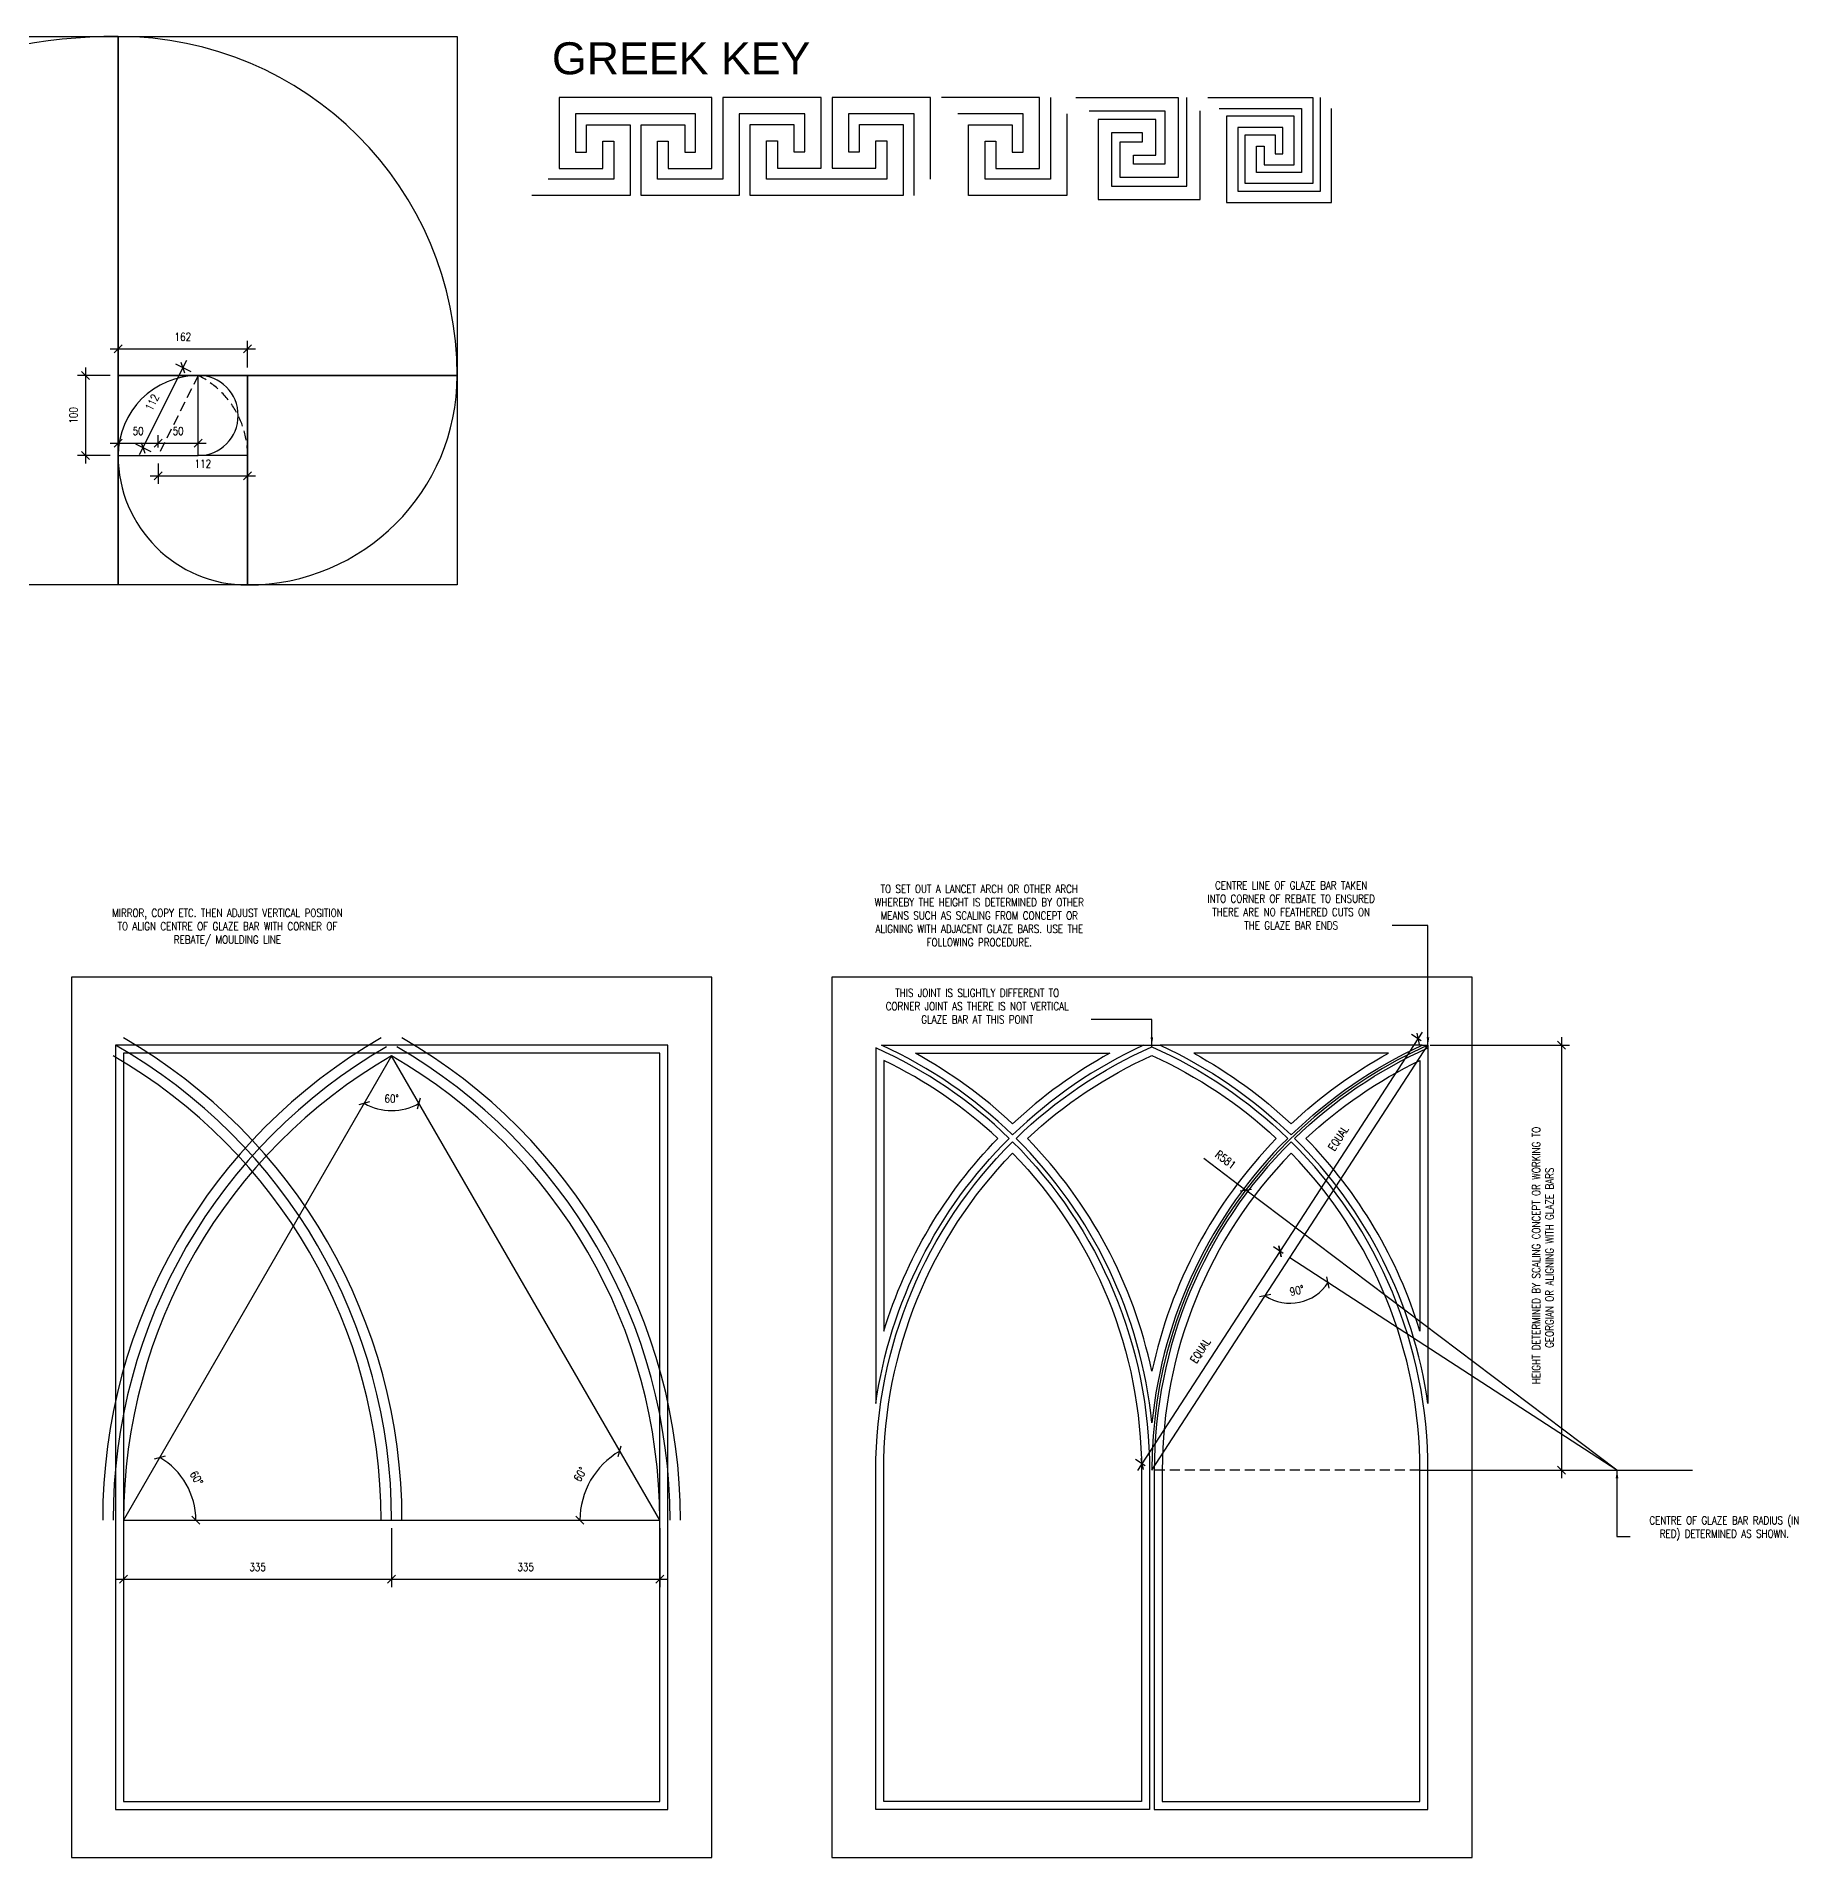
# Model space of a CAD drawing. Header units: millimetres. Extents: x 0 to 23312, y -3206 to 11448.
# Drawn here: x 2060 to 4277, y 7319 to 9595 of the extents above; entities that cross this region are included whole.
import ezdxf

# ---------------------------------------------------------------- set-up
doc = ezdxf.new("R2010")
doc.units = ezdxf.units.MM
doc.header["$LTSCALE"] = 10
doc.header["$PDMODE"] = 35
doc.linetypes.add('HIDDEN', pattern=[0.375, 0.25, -0.125])
doc.linetypes.add('HIDDEN2', pattern=[0.1875, 0.125, -0.0625])
for name, color, linetype in [('02 - Notes & Text', 251, 'Continuous'), ('40 - Detail Outline', 142, 'Continuous'), ('44 - Detail Text', 7, 'Continuous')]:
    doc.layers.add(name, color=color, linetype=linetype)
doc.styles.add('1-20', font='romans.shx', dxfattribs={"width": 0.8, "height": 40})
doc.styles.add('1-5', font='romans.shx', dxfattribs={"width": 0.8, "height": 10})
doc.dimstyles.new('1-5', dxfattribs={"dimtxt": 10, "dimasz": 10, "dimexe": 10, "dimexo": 10, "dimgap": 10, "dimtad": 1, "dimdec": 0, "dimzin": 0, "dimdsep": 46, "dimtxsty": '1-5', "dimblk": 'OBLIQUE', "dimcen": 10, "dimdle": 10, "dimclrd": 251, "dimclre": 251, "dimclrt": 251, "dimadec": 0, "dimazin": 0, "dimtfac": 1, "dimtdec": 0, "dimtix": 1, "dimtmove": 1, "dimatfit": 3, "dimfxl": 1, "dimtolj": 1, "dimtzin": 0, "dimlwd": 25, "dimarcsym": 0})

# ---------------------------------------------------------------- blocks, each defined once
blk = doc.blocks.new('_Oblique')
at = {"color": 0, "linetype": 'ByBlock', "lineweight": -2}
blk.add_line((-0.5, -0.5), (0.5, 0.5), dxfattribs=at)
blk = doc.blocks.new('*D201')
at = {"layer": '40 - Detail Outline', "color": 251, "lineweight": -2, "ltscale": 10, "transparency": 16777216}
for p, q in [((-139314.2, -69781.8), (-139314.2, -69766.3)), ((-139264.2, -69781.8), (-139264.2, -69766.3))]:
    blk.add_line(p, q, dxfattribs=at)
at = {"layer": '40 - Detail Outline', "color": 251, "lineweight": 25, "ltscale": 10, "transparency": 16777216}
blk.add_line((-139324.2, -69776.3), (-139254.2, -69776.3), dxfattribs=at)
at = {"layer": 'Defpoints', "color": 0, "ltscale": 10, "transparency": 16777216}
for p in [(-139264.2, -69776.3), (-139314.2, -69791.8), (-139264.2, -69791.8)]:
    blk.add_point(p, dxfattribs=at)
at = {"layer": '40 - Detail Outline', "color": 251, "lineweight": 25, "ltscale": 10, "transparency": 16777216, "xscale": 10, "yscale": 10, "zscale": 10, "rotation": 180}
blk.add_blockref('_Oblique', (-139314.2, -69776.3), dxfattribs=at)
at = {"layer": '40 - Detail Outline', "color": 251, "lineweight": 25, "ltscale": 10, "transparency": 16777216, "xscale": 10, "yscale": 10, "zscale": 10}
blk.add_blockref('_Oblique', (-139264.2, -69776.3), dxfattribs=at)
at = {"layer": '40 - Detail Outline', "color": 251, "ltscale": 10, "transparency": 16777216, "insert": (-139289.2, -69761.3), "char_height": 10, "attachment_point": 5, "style": '1-5'}
blk.add_mtext('\\A1;50', dxfattribs=at)
blk = doc.blocks.new('*D202')
at = {"layer": '40 - Detail Outline', "color": 251, "lineweight": -2, "ltscale": 10, "transparency": 16777216}
for p, q in [((-139264.2, -69781.8), (-139264.2, -69766.3)), ((-139214.2, -69781.8), (-139214.2, -69766.3))]:
    blk.add_line(p, q, dxfattribs=at)
at = {"layer": '40 - Detail Outline', "color": 251, "lineweight": 25, "ltscale": 10, "transparency": 16777216}
blk.add_line((-139274.2, -69776.3), (-139204.2, -69776.3), dxfattribs=at)
at = {"layer": 'Defpoints', "color": 0, "ltscale": 10, "transparency": 16777216}
for p in [(-139214.2, -69776.3), (-139264.2, -69791.8), (-139214.2, -69791.8)]:
    blk.add_point(p, dxfattribs=at)
at = {"layer": '40 - Detail Outline', "color": 251, "lineweight": 25, "ltscale": 10, "transparency": 16777216, "xscale": 10, "yscale": 10, "zscale": 10, "rotation": 180}
blk.add_blockref('_Oblique', (-139264.2, -69776.3), dxfattribs=at)
at = {"layer": '40 - Detail Outline', "color": 251, "lineweight": 25, "ltscale": 10, "transparency": 16777216, "xscale": 10, "yscale": 10, "zscale": 10}
blk.add_blockref('_Oblique', (-139214.2, -69776.3), dxfattribs=at)
at = {"layer": '40 - Detail Outline', "color": 251, "ltscale": 10, "transparency": 16777216, "insert": (-139239.2, -69761.3), "char_height": 10, "attachment_point": 5, "style": '1-5'}
blk.add_mtext('\\A1;50', dxfattribs=at)
blk = doc.blocks.new('*D203')
at = {"layer": '40 - Detail Outline', "color": 251, "lineweight": 25, "ltscale": 10, "transparency": 16777216}
blk.add_line((-139228.8, -69673.4), (-139287.7, -69791.2), dxfattribs=at)
at = {"layer": '40 - Detail Outline', "color": 251, "lineweight": -2, "ltscale": 10, "transparency": 16777216}
for p, q in [((-139223.1, -69687.4), (-139242.2, -69677.8)), ((-139273.1, -69787.4), (-139292.2, -69777.8))]:
    blk.add_line(p, q, dxfattribs=at)
at = {"layer": 'Defpoints', "color": 0, "ltscale": 10, "transparency": 16777216}
for p in [(-139214.2, -69691.8), (-139283.2, -69782.3), (-139264.2, -69791.8)]:
    blk.add_point(p, dxfattribs=at)
at = {"layer": '40 - Detail Outline', "color": 251, "lineweight": 25, "ltscale": 10, "transparency": 16777216, "xscale": 10, "yscale": 10, "zscale": 10}
for p, rotation in [((-139233.2, -69682.3), 63.43494882292197), ((-139283.2, -69782.3), 243.434948822922)]:
    blk.add_blockref('_Oblique', p, dxfattribs=dict(at, rotation=rotation))
at = {"layer": '40 - Detail Outline', "color": 251, "ltscale": 10, "transparency": 16777216, "insert": (-139271.7, -69725.6), "char_height": 10, "attachment_point": 5, "rotation": 63.4349, "style": '1-5'}
blk.add_mtext('\\A1;112', dxfattribs=at)
blk = doc.blocks.new('*D204')
at = {"layer": '40 - Detail Outline', "color": 251, "lineweight": -2, "ltscale": 10, "transparency": 16777216}
for p, q in [((-139264.2, -69801.8), (-139264.2, -69827.2)), ((-139152.4, -69801.8), (-139152.4, -69827.2))]:
    blk.add_line(p, q, dxfattribs=at)
at = {"layer": '40 - Detail Outline', "color": 251, "lineweight": 25, "ltscale": 10, "transparency": 16777216}
blk.add_line((-139274.2, -69817.2), (-139142.4, -69817.2), dxfattribs=at)
at = {"layer": 'Defpoints', "color": 0, "ltscale": 10, "transparency": 16777216}
for p in [(-139264.2, -69791.8), (-139152.4, -69791.8), (-139152.4, -69817.2)]:
    blk.add_point(p, dxfattribs=at)
at = {"layer": '40 - Detail Outline', "color": 251, "lineweight": 25, "ltscale": 10, "transparency": 16777216, "xscale": 10, "yscale": 10, "zscale": 10, "rotation": 180}
blk.add_blockref('_Oblique', (-139264.2, -69817.2), dxfattribs=at)
at = {"layer": '40 - Detail Outline', "color": 251, "lineweight": 25, "ltscale": 10, "transparency": 16777216, "xscale": 10, "yscale": 10, "zscale": 10}
blk.add_blockref('_Oblique', (-139152.4, -69817.2), dxfattribs=at)
at = {"layer": '40 - Detail Outline', "color": 251, "ltscale": 10, "transparency": 16777216, "insert": (-139208.3, -69802.2), "char_height": 10, "attachment_point": 5, "style": '1-5'}
blk.add_mtext('\\A1;112', dxfattribs=at)
blk = doc.blocks.new('*D205')
at = {"layer": '40 - Detail Outline', "color": 251, "lineweight": -2, "ltscale": 10, "transparency": 16777216}
for p, q in [((-139324.2, -69691.8), (-139365.1, -69691.8)), ((-139324.2, -69791.8), (-139365.1, -69791.8))]:
    blk.add_line(p, q, dxfattribs=at)
at = {"layer": '40 - Detail Outline', "color": 251, "lineweight": 25, "ltscale": 10, "transparency": 16777216}
blk.add_line((-139355.1, -69681.8), (-139355.1, -69801.8), dxfattribs=at)
at = {"layer": 'Defpoints', "color": 0, "ltscale": 10, "transparency": 16777216}
for p in [(-139314.2, -69691.8), (-139355.1, -69791.8), (-139314.2, -69791.8)]:
    blk.add_point(p, dxfattribs=at)
at = {"layer": '40 - Detail Outline', "color": 251, "lineweight": 25, "ltscale": 10, "transparency": 16777216, "xscale": 10, "yscale": 10, "zscale": 10}
for p, rotation in [((-139355.1, -69691.8), 90), ((-139355.1, -69791.8), 270)]:
    blk.add_blockref('_Oblique', p, dxfattribs=dict(at, rotation=rotation))
at = {"layer": '40 - Detail Outline', "color": 251, "ltscale": 10, "transparency": 16777216, "insert": (-139370.1, -69741.8), "char_height": 10, "attachment_point": 5, "rotation": 90, "style": '1-5'}
blk.add_mtext('\\A1;100', dxfattribs=at)
blk = doc.blocks.new('*D206')
at = {"layer": '40 - Detail Outline', "color": 251, "lineweight": -2, "ltscale": 10, "transparency": 16777216}
for p, q in [((-139314.2, -69681.8), (-139314.2, -69648.6)), ((-139152.4, -69681.8), (-139152.4, -69648.6))]:
    blk.add_line(p, q, dxfattribs=at)
at = {"layer": '40 - Detail Outline', "color": 251, "lineweight": 25, "ltscale": 10, "transparency": 16777216}
blk.add_line((-139324.2, -69658.6), (-139142.4, -69658.6), dxfattribs=at)
at = {"layer": 'Defpoints', "color": 0, "ltscale": 10, "transparency": 16777216}
for p in [(-139152.4, -69658.6), (-139314.2, -69691.8), (-139152.4, -69691.8)]:
    blk.add_point(p, dxfattribs=at)
at = {"layer": '40 - Detail Outline', "color": 251, "lineweight": 25, "ltscale": 10, "transparency": 16777216, "xscale": 10, "yscale": 10, "zscale": 10, "rotation": 180}
blk.add_blockref('_Oblique', (-139314.2, -69658.6), dxfattribs=at)
at = {"layer": '40 - Detail Outline', "color": 251, "lineweight": 25, "ltscale": 10, "transparency": 16777216, "xscale": 10, "yscale": 10, "zscale": 10}
blk.add_blockref('_Oblique', (-139152.4, -69658.6), dxfattribs=at)
at = {"layer": '40 - Detail Outline', "color": 251, "ltscale": 10, "transparency": 16777216, "insert": (-139233.3, -69643.6), "char_height": 10, "attachment_point": 5, "style": '1-5'}
blk.add_mtext('\\A1;162', dxfattribs=at)
blk = doc.blocks.new('*D224')
at = {"layer": '44 - Detail Text', "color": 251, "lineweight": -2, "ltscale": 10, "transparency": 16777216}
for p, q in [((3801.5, 8334.2), (3975.6, 8334.2)), ((3798.8, 7803.2), (3975.6, 7803.2))]:
    blk.add_line(p, q, dxfattribs=at)
at = {"layer": '44 - Detail Text', "color": 251, "lineweight": 25, "ltscale": 10, "transparency": 16777216}
blk.add_line((3965.6, 8344.2), (3965.6, 7793.2), dxfattribs=at)
at = {"layer": 'Defpoints', "color": 0, "ltscale": 10, "transparency": 16777216}
for p in [(3791.5, 8334.2), (3788.8, 7803.2), (3965.6, 7803.2)]:
    blk.add_point(p, dxfattribs=at)
at = {"layer": '44 - Detail Text', "color": 251, "lineweight": 25, "ltscale": 10, "transparency": 16777216, "xscale": 10, "yscale": 10, "zscale": 10}
for p, rotation in [((3965.6, 8334.2), 90), ((3965.6, 7803.2), 270)]:
    blk.add_blockref('_Oblique', p, dxfattribs=dict(at, rotation=rotation))
at = {"layer": '44 - Detail Text', "color": 251, "ltscale": 10, "transparency": 16777216, "insert": (3942.3, 8068.7), "char_height": 10, "width": 367.411, "attachment_point": 5, "rotation": 90, "style": '1-5'}
blk.add_mtext('\\A1; HEIGHT DETERMINED BY SCALING CONCEPT OR WORKING TO GEORGIAN OR ALIGNING WITH GLAZE BARS', dxfattribs=at)
blk = doc.blocks.new('*D234')
at = {"layer": '44 - Detail Text', "color": 251, "lineweight": 25, "ltscale": 10, "transparency": 16777216}
blk.add_arc((2168.8, 7740.7), 90.4, 0, 60, dxfattribs=at)
at = {"layer": 'Defpoints', "color": 0, "ltscale": 10, "transparency": 16777216}
for p in [(2503.8, 8320.9), (2253.7, 7771.6), (2168.8, 7740.7), (2168.8, 7740.7), (2838.8, 7740.7)]:
    blk.add_point(p, dxfattribs=at)
at = {"layer": '44 - Detail Text', "color": 251, "lineweight": 25, "ltscale": 10, "transparency": 16777216, "xscale": 10, "yscale": 10, "zscale": 10}
for p, rotation in [((2213.9, 7818.9), 149.9999999999999), ((2259.1, 7740.7), 270)]:
    blk.add_blockref('_Oblique', p, dxfattribs=dict(at, rotation=rotation))
at = {"layer": '44 - Detail Text', "color": 251, "ltscale": 10, "transparency": 16777216, "insert": (2260, 7793.4), "char_height": 10, "attachment_point": 5, "rotation": 300, "style": '1-5'}
blk.add_mtext('\\A1;60°', dxfattribs=at)
blk = doc.blocks.new('*D235')
at = {"layer": '44 - Detail Text', "color": 251, "lineweight": 25, "ltscale": 10, "transparency": 16777216}
blk.add_arc((2838.8, 7740.7), 99.7, 120, 180, dxfattribs=at)
at = {"layer": 'Defpoints', "color": 0, "ltscale": 10, "transparency": 16777216}
for p in [(2503.8, 8320.9), (2762.4, 7804.8), (2168.8, 7740.7), (2838.8, 7740.7), (2838.8, 7740.7)]:
    blk.add_point(p, dxfattribs=at)
at = {"layer": '44 - Detail Text', "color": 251, "lineweight": 25, "ltscale": 10, "transparency": 16777216, "xscale": 10, "yscale": 10, "zscale": 10}
for p, rotation in [((2788.9, 7827), 29.99999999999996), ((2739, 7740.7), 270)]:
    blk.add_blockref('_Oblique', p, dxfattribs=dict(at, rotation=rotation))
at = {"layer": '44 - Detail Text', "color": 251, "ltscale": 10, "transparency": 16777216, "insert": (2739.4, 7798), "char_height": 10, "attachment_point": 5, "rotation": 60, "style": '1-5'}
blk.add_mtext('\\A1;60°', dxfattribs=at)
blk = doc.blocks.new('*D236')
at = {"layer": '44 - Detail Text', "color": 251, "lineweight": 25, "ltscale": 10, "transparency": 16777216}
blk.add_arc((2503.8, 8320.9), 68.4, 240, 300, dxfattribs=at)
at = {"layer": 'Defpoints', "color": 0, "ltscale": 10, "transparency": 16777216}
for p in [(2503.8, 8320.9), (2503.8, 8320.9), (2491.9, 8253.5), (2168.8, 7740.7), (2838.8, 7740.7)]:
    blk.add_point(p, dxfattribs=at)
at = {"layer": '44 - Detail Text', "color": 251, "lineweight": 25, "ltscale": 10, "transparency": 16777216, "xscale": 10, "yscale": 10, "zscale": 10}
for p, rotation in [((2469.5, 8261.7), 149.9999999999999), ((2538, 8261.7), 30.00000000000006)]:
    blk.add_blockref('_Oblique', p, dxfattribs=dict(at, rotation=rotation))
at = {"layer": '44 - Detail Text', "color": 251, "ltscale": 10, "transparency": 16777216, "insert": (2503.8, 8267.5), "char_height": 10, "attachment_point": 5, "style": '1-5'}
blk.add_mtext('\\A1;60°', dxfattribs=at)
blk = doc.blocks.new('*D237')
at = {"layer": '44 - Detail Text', "color": 251, "lineweight": -2, "ltscale": 10, "transparency": 16777216}
for p, q in [((2168.8, 7730.7), (2168.8, 7657.2)), ((2503.8, 7730.7), (2503.8, 7657.2))]:
    blk.add_line(p, q, dxfattribs=at)
at = {"layer": '44 - Detail Text', "color": 251, "lineweight": 25, "ltscale": 10, "transparency": 16777216}
blk.add_line((2158.8, 7667.2), (2513.8, 7667.2), dxfattribs=at)
at = {"layer": 'Defpoints', "color": 0, "ltscale": 10, "transparency": 16777216}
for p in [(2168.8, 7740.7), (2503.8, 7740.7), (2503.8, 7667.2)]:
    blk.add_point(p, dxfattribs=at)
at = {"layer": '44 - Detail Text', "color": 251, "lineweight": 25, "ltscale": 10, "transparency": 16777216, "xscale": 10, "yscale": 10, "zscale": 10, "rotation": 180}
blk.add_blockref('_Oblique', (2168.8, 7667.2), dxfattribs=at)
at = {"layer": '44 - Detail Text', "color": 251, "lineweight": 25, "ltscale": 10, "transparency": 16777216, "xscale": 10, "yscale": 10, "zscale": 10}
blk.add_blockref('_Oblique', (2503.8, 7667.2), dxfattribs=at)
at = {"layer": '44 - Detail Text', "color": 251, "ltscale": 10, "transparency": 16777216, "insert": (2336.3, 7682.2), "char_height": 10, "attachment_point": 5, "style": '1-5'}
blk.add_mtext('\\A1;335', dxfattribs=at)
blk = doc.blocks.new('*D238')
at = {"layer": '44 - Detail Text', "color": 251, "lineweight": -2, "ltscale": 10, "transparency": 16777216}
for p, q in [((2503.8, 7730.7), (2503.8, 7657.2)), ((2838.8, 7730.7), (2838.8, 7657.2))]:
    blk.add_line(p, q, dxfattribs=at)
at = {"layer": '44 - Detail Text', "color": 251, "lineweight": 25, "ltscale": 10, "transparency": 16777216}
blk.add_line((2493.8, 7667.2), (2848.8, 7667.2), dxfattribs=at)
at = {"layer": 'Defpoints', "color": 0, "ltscale": 10, "transparency": 16777216}
for p in [(2503.8, 7740.7), (2838.8, 7740.7), (2838.8, 7667.2)]:
    blk.add_point(p, dxfattribs=at)
at = {"layer": '44 - Detail Text', "color": 251, "lineweight": 25, "ltscale": 10, "transparency": 16777216, "xscale": 10, "yscale": 10, "zscale": 10, "rotation": 180}
blk.add_blockref('_Oblique', (2503.8, 7667.2), dxfattribs=at)
at = {"layer": '44 - Detail Text', "color": 251, "lineweight": 25, "ltscale": 10, "transparency": 16777216, "xscale": 10, "yscale": 10, "zscale": 10}
blk.add_blockref('_Oblique', (2838.8, 7667.2), dxfattribs=at)
at = {"layer": '44 - Detail Text', "color": 251, "ltscale": 10, "transparency": 16777216, "insert": (2671.3, 7682.2), "char_height": 10, "attachment_point": 5, "style": '1-5'}
blk.add_mtext('\\A1;335', dxfattribs=at)
blk = doc.blocks.new('*D267')
at = {"color": 251, "lineweight": 25, "ltscale": 10, "transparency": 16777216}
blk.add_arc((3626.3, 8068.7), 56.8, 236.9879, 326.9879, dxfattribs=at)
at = {"layer": 'Defpoints', "color": 0, "ltscale": 10, "transparency": 16777216}
for p in [(3798.8, 8334.2), (3626.3, 8068.7), (3623.3, 8012), (3453.8, 7803.2), (4034.9, 7803.2)]:
    blk.add_point(p, dxfattribs=at)
at = {"color": 251, "lineweight": 25, "ltscale": 10, "transparency": 16777216, "xscale": 10, "yscale": 10, "zscale": 10}
for p, rotation in [((3673.9, 8037.7), 56.98785427100317), ((3595.3, 8021.1), 146.9878542710034)]:
    blk.add_blockref('_Oblique', p, dxfattribs=dict(at, rotation=rotation))
at = {"color": 251, "ltscale": 10, "transparency": 16777216, "insert": (3634.9, 8027.8), "char_height": 10, "attachment_point": 5, "rotation": 11.9879, "style": '1-5'}
blk.add_mtext('\\A1;90°', dxfattribs=at)
blk = doc.blocks.new('*D268')
at = {"color": 251, "lineweight": 25, "ltscale": 10, "transparency": 16777216}
blk.add_line((3436, 7802.8), (3619.4, 8085), dxfattribs=at)
at = {"color": 251, "lineweight": -2, "ltscale": 10, "transparency": 16777216}
for p, q in [((3617.9, 8074.1), (3605.6, 8082.1)), ((3445.4, 7808.6), (3433.1, 7816.6))]:
    blk.add_line(p, q, dxfattribs=at)
at = {"layer": 'Defpoints', "color": 0, "ltscale": 10, "transparency": 16777216}
for p in [(3614, 8076.7), (3626.3, 8068.7), (3453.8, 7803.2)]:
    blk.add_point(p, dxfattribs=at)
at = {"color": 251, "lineweight": 25, "ltscale": 10, "transparency": 16777216, "xscale": 10, "yscale": 10, "zscale": 10}
for p, rotation in [((3614, 8076.7), 56.98785427100312), ((3441.5, 7811.1), 236.9878542710031)]:
    blk.add_blockref('_Oblique', p, dxfattribs=dict(at, rotation=rotation))
at = {"color": 251, "ltscale": 10, "transparency": 16777216, "insert": (3514.7, 7952.3), "char_height": 10, "attachment_point": 5, "rotation": 56.9879, "style": '1-5'}
blk.add_mtext('\\A1;EQUAL', dxfattribs=at)
blk = doc.blocks.new('*D269')
at = {"color": 251, "lineweight": 25, "ltscale": 10, "transparency": 16777216}
blk.add_line((3608.5, 8068.3), (3791.9, 8350.5), dxfattribs=at)
at = {"color": 251, "lineweight": -2, "ltscale": 10, "transparency": 16777216}
for p, q in [((3790.4, 8339.6), (3778.1, 8347.6)), ((3617.9, 8074.1), (3605.6, 8082.1))]:
    blk.add_line(p, q, dxfattribs=at)
at = {"layer": 'Defpoints', "color": 0, "ltscale": 10, "transparency": 16777216}
for p in [(3786.5, 8342.2), (3798.8, 8334.2), (3626.3, 8068.7)]:
    blk.add_point(p, dxfattribs=at)
at = {"color": 251, "lineweight": 25, "ltscale": 10, "transparency": 16777216, "xscale": 10, "yscale": 10, "zscale": 10}
for p, rotation in [((3786.5, 8342.2), 56.98785427098031), ((3614, 8076.7), 236.9878542709803)]:
    blk.add_blockref('_Oblique', p, dxfattribs=dict(at, rotation=rotation))
at = {"color": 251, "ltscale": 10, "transparency": 16777216, "insert": (3687.2, 8217.8), "char_height": 10, "attachment_point": 5, "rotation": 56.9879, "style": '1-5'}
blk.add_mtext('\\A1;EQUAL', dxfattribs=at)
blk = doc.blocks.new('*D270')
at = {"color": 251, "lineweight": 25, "ltscale": 10, "transparency": 16777216}
for p in [(3518.5, 8193), (4034.9, 7803.2)]:
    blk.add_line(p, (3571.1, 8153.3), dxfattribs=at)
at = {"layer": 'Defpoints', "color": 0, "ltscale": 10, "transparency": 16777216}
for p in [(3571.1, 8153.3), (4034.9, 7803.2)]:
    blk.add_point(p, dxfattribs=at)
at = {"color": 251, "lineweight": 25, "ltscale": 10, "transparency": 16777216, "xscale": 10, "yscale": 10, "zscale": 10, "rotation": 322.9478322953569}
blk.add_blockref('_Oblique', (3571.1, 8153.3), dxfattribs=at)
at = {"color": 251, "ltscale": 10, "transparency": 16777216, "insert": (3545.9, 8191.2), "char_height": 10, "attachment_point": 5, "rotation": 322.9478, "style": '1-5'}
blk.add_mtext('\\A1;R581', dxfattribs=at)
blk = doc.blocks.new('A$Cb42050df')
at = {"layer": '40 - Detail Outline', "color": 252, "linetype": 'HIDDEN', "ltscale": 5}
blk.add_line((268, 580.3), (218, 480.3), dxfattribs=at)
at = {"layer": '40 - Detail Outline', "ltscale": 10}
for points in [[(168, 318.5), (-517.4, 318.5), (-517.4, 1003.9), (168, 1003.9)], [(591.6, 580.3), (168, 580.3), (168, 1003.9), (591.6, 1003.9)], [(168, 480.3), (268, 480.3), (268, 580.3), (168, 580.3)], [(329.8, 318.5), (168, 318.5), (168, 580.3), (329.8, 580.3)], [(329.8, 480.3), (268, 480.3), (268, 580.3), (329.8, 580.3)], [(591.6, 318.5), (329.8, 318.5), (329.8, 580.3), (591.6, 580.3)]]:
    blk.add_lwpolyline(points, close=True, dxfattribs=at)
at = {"layer": '40 - Detail Outline', "color": 7, "ltscale": 10}
for centre, radius, start, end in [((168, 318.5), 685.4, 90, 180), ((168, 580.3), 423.6, 0, 90), ((268, 480.3), 100, 90, 180), ((268, 530.3), 50, 270, 90), ((329.8, 580.3), 261.8, 270, 0), ((329.8, 480.3), 161.8, 180, 270)]:
    blk.add_arc(centre, radius, start, end, dxfattribs=at)
at = {"layer": '40 - Detail Outline', "color": 252, "linetype": 'HIDDEN', "ltscale": 5}
blk.add_arc((218, 480.3), 111.8, 0, 63.4349, dxfattribs=at)
at = {"layer": '40 - Detail Outline', "color": 5, "ltscale": 10}
for p1, p2, distance, picture, middle in [((168, 580.3), (329.8, 580.3), 33.2, '*D206', (248.9, 628.6)), ((268, 580.3), (218, 480.3), -21.3, '*D203', (210.6, 546.6)), ((168, 580.3), (168, 480.3), -40.9, '*D205', (112.1, 530.3)), ((218, 480.3), (329.8, 480.3), -25.4, '*D204', (273.9, 470))]:
    dim = blk.add_aligned_dim(p1=p1, p2=p2, distance=distance, dimstyle='1-5', dxfattribs=at)
    dim.commit()
    dim.dimension.update_dxf_attribs({"geometry": picture, "text_midpoint": middle, "insert": (139482.2, 70272.2)})
for base, p1, p2, picture, middle in [((218, 495.8), (168, 480.3), (218, 480.3), '*D201', (193, 510.8)), ((268, 495.8), (218, 480.3), (268, 480.3), '*D202', (243, 510.8))]:
    dim = blk.add_linear_dim(base=base, p1=p1, p2=p2, dimstyle='1-5', dxfattribs=at)
    dim.commit()
    dim.dimension.update_dxf_attribs({"geometry": picture, "text_midpoint": middle, "insert": (139482.2, 70272.2)})

msp = doc.modelspace()

# ---------------------------------------------------------------- linework, layer by layer
at = {"color": 2, "ltscale": 10}
for p, q in [((3453.752, 7803.171), (3798.752, 8334.178)), ((4034.902, 7803.171), (3626.252, 8068.675))]:
    msp.add_line(p, q, dxfattribs=at)
at = {"color": 2, "linetype": 'HIDDEN2', "ltscale": 10}
msp.add_line((3788.752, 7803.171), (3453.752, 7803.171), dxfattribs=at)
at = {"color": 1, "ltscale": 10}
msp.add_arc((4034.902, 7803.171), 581.15, 113.975709, 180, dxfattribs=at)
at = {"layer": '40 - Detail Outline', "color": 1, "ltscale": 10}
for p, q in [((3443.463, 8334.178), (3464.042, 8334.178)), ((3453.752, 8332.225), (3453.752, 8334.178))]:
    msp.add_line(p, q, dxfattribs=at)
at = {"layer": '40 - Detail Outline', "color": 2, "ltscale": 10}
msp.add_line((3788.752, 7803.171), (4129.411, 7803.171), dxfattribs=at)
at = {"layer": '40 - Detail Outline', "color": 251, "ltscale": 10}
for points in [[(3177.026, 9416.3), (3177.026, 9518.539), (3054.211, 9518.539), (3054.211, 9429.946), (3108.795, 9429.946), (3108.795, 9464.062), (3122.442, 9464.062), (3122.442, 9416.3), (2972.334, 9416.3), (2972.334, 9464.062), (2985.98, 9464.062), (2985.98, 9429.946), (3040.565, 9429.946), (3040.565, 9518.539), (2917.749, 9518.539), (2917.749, 9416.3), (2835.872, 9416.3), (2835.872, 9463.954), (2849.518, 9463.954), (2849.518, 9429.839), (2904.103, 9429.839), (2904.103, 9518.539), (2713.057, 9518.539), (2713.057, 9429.839), (2767.641, 9429.839), (2767.641, 9463.954), (2781.287, 9463.954), (2781.287, 9416.3), (2699.41, 9416.3)], [(3327.134, 9518.539), (3327.134, 9416.3), (3245.257, 9416.3), (3245.257, 9463.954), (3258.903, 9463.954), (3258.903, 9429.839), (3313.488, 9429.839), (3313.488, 9518.539), (3190.672, 9518.539)], [(3358.714, 9518.539), (3486.404, 9518.539), (3486.404, 9418.539), (3414.27, 9418.539), (3414.27, 9462.983), (3442.048, 9462.983), (3442.048, 9474.094), (3403.159, 9474.094), (3403.159, 9407.428), (3497.515, 9407.428), (3497.515, 9518.539)], [(3523.562, 9518.539), (3654.877, 9518.539), (3654.877, 9410.747), (3570.46, 9410.747), (3570.46, 9471.64), (3607.978, 9471.64), (3607.978, 9448.191), (3617.358, 9448.191), (3617.358, 9481.02), (3561.08, 9481.02), (3561.08, 9401.367), (3664.256, 9401.367), (3664.256, 9518.539)], [(3156.557, 9395.831), (3156.557, 9498.069), (3074.68, 9498.069), (3074.68, 9450.416), (3088.326, 9450.416), (3088.326, 9484.531), (3142.911, 9484.531), (3142.911, 9395.831), (2951.864, 9395.831), (2951.864, 9484.531), (3006.449, 9484.531), (3006.449, 9450.416), (3020.095, 9450.416), (3020.095, 9498.069), (2938.218, 9498.069), (2938.218, 9395.831), (2815.403, 9395.831), (2815.403, 9484.423), (2869.987, 9484.423), (2869.987, 9450.308), (2883.634, 9450.308), (2883.634, 9498.069), (2733.526, 9498.069), (2733.526, 9450.308), (2747.172, 9450.308), (2747.172, 9484.423), (2801.757, 9484.423), (2801.757, 9395.831), (2678.941, 9395.831)], [(3347.603, 9498.069), (3347.603, 9395.831), (3224.788, 9395.831), (3224.788, 9484.423), (3279.372, 9484.423), (3279.372, 9450.308), (3293.019, 9450.308), (3293.019, 9498.069), (3211.142, 9498.069)], [(3375.381, 9501.872), (3469.738, 9501.872), (3469.738, 9435.205), (3430.937, 9435.205), (3430.937, 9446.316), (3458.714, 9446.316), (3458.714, 9490.761), (3386.492, 9490.761), (3386.492, 9390.761), (3514.182, 9390.761), (3514.182, 9501.872)], [(3537.631, 9504.469), (3640.807, 9504.469), (3640.807, 9424.816), (3584.529, 9424.816), (3584.529, 9457.571), (3593.909, 9457.571), (3593.909, 9434.122), (3631.428, 9434.122), (3631.428, 9495.09), (3547.011, 9495.09), (3547.011, 9387.298), (3678.326, 9387.298), (3678.326, 9504.469)]]:
    msp.add_lwpolyline(points, dxfattribs=at)
at = {"layer": '40 - Detail Outline', "ltscale": 10}
for points in [[(2103.752, 7319.178), (2903.752, 7319.178), (2903.752, 8419.178), (2103.752, 8419.178)], [(3053.752, 7319.178), (3853.752, 7319.178), (3853.752, 8419.178), (3053.752, 8419.178)]]:
    msp.add_lwpolyline(points, close=True, dxfattribs=at)
at = {"layer": '40 - Detail Outline', "color": 251, "ltscale": 10}
msp.add_lwpolyline([(2158.752, 7379.178), (2848.752, 7379.178), (2848.752, 8334.178), (2158.752, 8334.178)], close=True, dxfattribs=at)
for points in [[(3108.752, 8330.893), (3108.752, 7886.68, -0.1628863), (3275.47, 8217.845, 0.08777279), (3108.752, 8330.893)], [(3116.042, 8334.178), (3443.463, 8334.178, 0.0855432), (3279.752, 8222.051, 0.0855432), (3116.042, 8334.178)], [(3284.034, 8217.845, -0.08920332), (3453.752, 8332.225, -0.08920332), (3623.47, 8217.845, 0.17369897), (3453.752, 7862.297, 0.17369897), (3284.034, 8217.845)], [(3791.463, 8334.178), (3464.042, 8334.178, -0.0855432), (3627.752, 8222.051, -0.0855432), (3791.463, 8334.178)], [(3798.752, 8330.893), (3798.752, 7886.68, 0.1628863), (3632.034, 8217.845, -0.08777279), (3798.752, 8330.893)]]:
    msp.add_lwpolyline(points, format="xyb", dxfattribs=at)
at = {"layer": '40 - Detail Outline', "color": 1, "ltscale": 10}
for points in [[(3791.463, 8334.178), (3798.752, 8334.178), (3798.752, 8330.893)], [(2168.752, 7740.676), (2838.752, 7740.676), (2503.752, 8320.913), (2168.752, 7740.676)]]:
    msp.add_lwpolyline(points, dxfattribs=at)
at = {"layer": '40 - Detail Outline', "color": 252, "ltscale": 10}
msp.add_lwpolyline([(2168.752, 7389.178), (2838.752, 7389.178), (2838.752, 8324.178), (2168.752, 8324.178)], close=True, dxfattribs=at)
for points in [[(3118.752, 8315.23), (3118.752, 7977.01, -0.11933766), (3261.197, 8217.645, 0.07642058)], [(3158.2, 8324.178), (3401.305, 8324.178, 0.06346863), (3279.752, 8235.887, 0.06346863)], [(3298.308, 8217.645, -0.0827699), (3453.752, 8321.279, -0.0827699), (3609.197, 8217.645, 0.14154889), (3453.752, 7926.779, 0.14154889)], [(3749.305, 8324.178), (3506.2, 8324.178, -0.06346863), (3627.752, 8235.887, -0.06346863)], [(3788.752, 8315.23), (3788.752, 7977.01, 0.11933766), (3646.308, 8217.645, -0.07642058)], [(3118.752, 7803.171, -0.19539276), (3279.752, 8199.433, -0.19539276), (3440.752, 7803.171), (3440.752, 7389.178), (3118.752, 7389.178)], [(3788.752, 7803.171, 0.19539276), (3627.752, 8199.433, 0.19539276), (3466.752, 7803.171), (3466.752, 7389.178), (3788.752, 7389.178)]]:
    msp.add_lwpolyline(points, format="xyb", close=True, dxfattribs=at)
at = {"layer": '40 - Detail Outline', "color": 251, "ltscale": 10}
for points in [[(3108.752, 7803.171, -0.19996818), (3279.752, 8213.642, -0.19996818), (3450.752, 7803.171), (3450.752, 7379.178), (3108.752, 7379.178)], [(3798.752, 7803.171, 0.19996818), (3627.752, 8213.642, 0.19996818), (3456.752, 7803.171), (3456.752, 7379.178), (3798.752, 7379.178)]]:
    msp.add_lwpolyline(points, format="xyb", close=True, dxfattribs=at)
at = {"layer": '40 - Detail Outline', "color": 3, "ltscale": 10}
for centre, radius, start, end in [((2838.752, 7740.676), 696, 120, 180), ((2838.752, 7740.676), 683, 120, 180), ((1820.752, 7740.676), 683, 0, 60.338456), ((1820.752, 7740.676), 696, 0, 60), ((2168.752, 7740.676), 683, 0, 60), ((2168.752, 7740.676), 696, 0, 60), ((1820.752, 7740.676), 670, 0, 60), ((2838.752, 7740.676), 670, 120, 180), ((2168.752, 7740.676), 670, 0, 60)]:
    msp.add_arc(centre, radius, start, end, dxfattribs=at)

# ---------------------------------------------------------------- block references
at = {"layer": '40 - Detail Outline', "color": 254, "ltscale": 10}
msp.add_blockref('A$Cb42050df', (1994.052, 8590.784), dxfattribs=at)

# ---------------------------------------------------------------- texts
at = {"layer": '02 - Notes & Text', "color": 3, "insert": (2704.073, 9587.395), "char_height": 40, "width": 1033.20566, "attachment_point": 1, "style": '1-20'}
msp.add_mtext('\\A1;{\\fArial|b0|i0|c0|p34;\\W1;GREEK KEY}', dxfattribs=at)
at = {"layer": '40 - Detail Outline', "color": 251, "ltscale": 10, "char_height": 10, "style": '1-5'}
for s, insert, width, attachment_point in [('\\pxqc;TO SET OUT A LANCET ARCH OR OTHER ARCH WHEREBY THE HEIGHT IS DETERMINED BY OTHER MEANS SUCH AS SCALING FROM CONCEPT OR ALIGNING WITH ADJACENT GLAZE BARS. USE THE FOLLOWING PROCEDURE.', (3397.604, 8457.835), 319.02586, 9), ('\\pxqc;CENTRE LINE OF GLAZE BAR TAKEN INTO CORNER OF REBATE TO ENSURED THERE ARE NO FEATHERED CUTS ON THE GLAZE BAR ENDS', (3744.032, 8478.95), 232.44991, 9), ('\\pxqc;MIRROR, COPY ETC. THEN ADJUST VERTICAL POSITION TO ALIGN CENTRE OF GLAZE BAR WITH CORNER OF REBATE/ MOULDING LINE', (2458.192, 8457.835), 319.02586, 9), ('\\pxqc;THIS JOINT IS SLIGHTLY DIFFERENT TO CORNER JOINT AS THERE IS NOT VERTICAL GLAZE BAR AT THIS POINT', (3367.852, 8361.296), 264.64201, 9), ('\\pxqc;CENTRE OF GLAZE BAR RADIUS (IN RED) DETERMINED AS SHOWN. ', (4061.568, 7715.533), 215.07454, 7)]:
    msp.add_mtext(s, dxfattribs=dict(at, insert=insert, width=width, attachment_point=attachment_point))

# ---------------------------------------------------------------- dimensions: what is measured, and where the dimension line sits
at = {"color": 1, "ltscale": 10}
dim = msp.add_angular_dim_2l(base=(3623.268, 8011.961), line1=((4034.902, 7803.171), (3626.252, 8068.675)), line2=((3453.752, 7803.171), (3798.752, 8334.178)), dimstyle='1-5', dxfattribs=at)
dim.commit()
dim.dimension.update_dxf_attribs({"geometry": '*D267', "text_midpoint": (3634.933, 8027.794)})
for p1, p2, picture, middle in [((3626.252, 8068.675), (3798.752, 8334.178), '*D269', (3687.244, 8217.837)), ((3453.752, 7803.171), (3626.252, 8068.675), '*D268', (3514.744, 7952.333))]:
    dim = msp.add_aligned_dim(p1=p1, p2=p2, distance=14.645, text='EQUAL', dimstyle='1-5', dxfattribs=at)
    dim.commit()
    dim.dimension.update_dxf_attribs({"geometry": picture, "text_midpoint": middle})
dim = msp.add_radius_dim(center=(4034.902, 7803.171), mpoint=(3571.094, 8153.338), dimstyle='1-5', dxfattribs=at)
dim.commit()
dim.dimension.update_dxf_attribs({"geometry": '*D270', "text_midpoint": (3545.852, 8191.19)})
at = {"layer": '44 - Detail Text', "color": 5, "ltscale": 10}
dim = msp.add_linear_dim(base=(3965.585, 7803.171), p1=(3791.463, 8334.178), p2=(3788.752, 7803.171), angle=90, text=' HEIGHT DETERMINED BY SCALING CONCEPT OR WORKING TO GEORGIAN OR ALIGNING WITH GLAZE BARS', dimstyle='1-5', dxfattribs=at)
dim.commit()
dim.dimension.update_dxf_attribs({"geometry": '*D224', "text_midpoint": (3942.252, 8068.675)})
at = {"layer": '44 - Detail Text', "color": 3, "ltscale": 10}
for base, line1, line2, picture, middle in [((2253.66, 7771.58), ((2168.752, 7740.676), (2838.752, 7740.676)), ((2503.752, 8320.913), (2168.752, 7740.676)), '*D234', (2259.994, 7793.354)), ((2762.357, 7804.779), ((2168.752, 7740.676), (2838.752, 7740.676)), ((2838.752, 7740.676), (2503.752, 8320.913)), '*D235', (2739.396, 7798.039)), ((2491.871, 8253.528), ((2838.752, 7740.676), (2503.752, 8320.913)), ((2503.752, 8320.913), (2168.752, 7740.676)), '*D236', (2503.752, 8267.489))]:
    dim = msp.add_angular_dim_2l(base=base, line1=line1, line2=line2, dimstyle='1-5', dxfattribs=at)
    dim.commit()
    dim.dimension.update_dxf_attribs({"geometry": picture, "text_midpoint": middle})
for base, p1, p2, picture, middle in [((2503.752, 7667.2), (2168.752, 7740.676), (2503.752, 7740.676), '*D237', (2336.252, 7682.2)), ((2838.752, 7667.2), (2503.752, 7740.676), (2838.752, 7740.676), '*D238', (2671.252, 7682.2))]:
    dim = msp.add_linear_dim(base=base, p1=p1, p2=p2, dimstyle='1-5', dxfattribs=at)
    dim.commit()
    dim.dimension.update_dxf_attribs({"geometry": picture, "text_midpoint": middle})

# ---------------------------------------------------------------- leaders
at = {"layer": '40 - Detail Outline', "color": 5, "ltscale": 10, "annotation_type": 0, "has_hookline": 1, "hookline_direction": 1, "text_width": 225.905}
msp.add_leader([(3798.752, 8334.178), (3798.752, 8483.95), (3754.032, 8483.95)], dimstyle='1-5', override={"dimgap": 10, "dimtad": 0}, dxfattribs=at)
at = {"layer": '40 - Detail Outline', "color": 2, "ltscale": 10, "annotation_type": 0, "has_hookline": 1}
for points, hookline_direction, text_width in [([(3453.752, 8334.178), (3453.752, 8366.296), (3377.852, 8366.296)], 1, 235.429), ([(4034.902, 7803.171), (4034.902, 7720.533), (4051.568, 7720.533)], 0, 215.238)]:
    msp.add_leader(points, dimstyle='1-5', override={"dimgap": 10, "dimtad": 0}, dxfattribs=dict(at, hookline_direction=hookline_direction, text_width=text_width))

doc.saveas('drawing.dxf')
